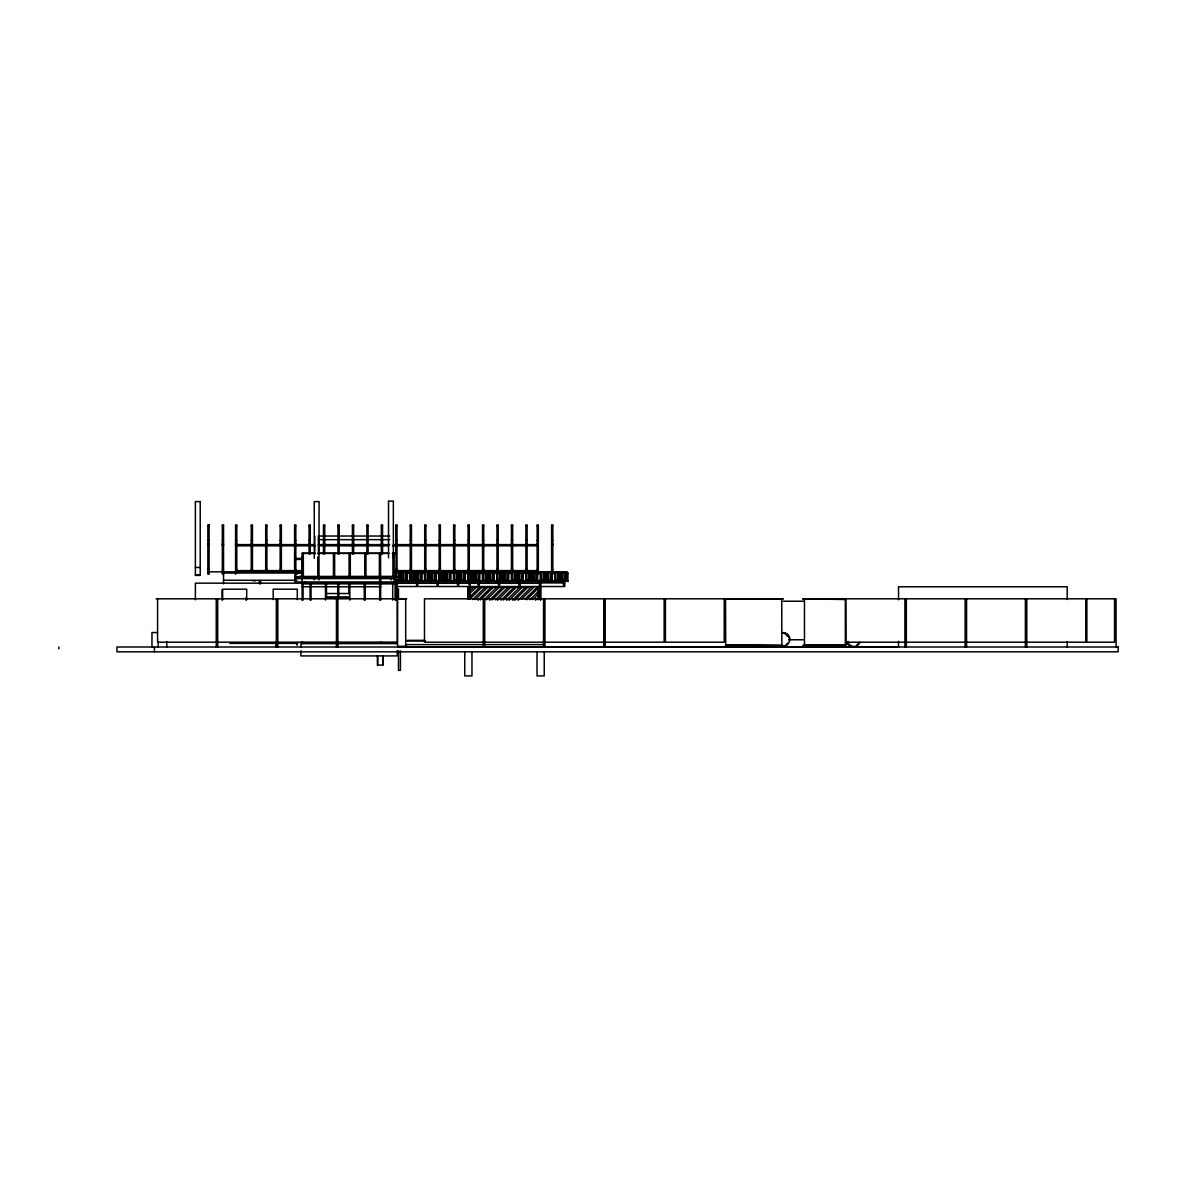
<?xml version="1.0" encoding="UTF-8"?>
<svg xmlns="http://www.w3.org/2000/svg" width="1177" height="1177" viewBox="0 0 1177 1177"><rect width="100%" height="100%" fill="white"/><g stroke="black" fill="none" stroke-linecap="round" stroke-linejoin="round"><path stroke-width="1.5" d="M540.596 583.189L540.596 580.364M296.766 643.687L297.192 644.819L297.398 642.642L296.854 644.893L297.192 642.554L296.81 643.392M470.241 590.751L473.64 587.352M501.108 600.152L513.966 587.352M503.403 600.049L516.144 587.352M506.581 600.27L519.557 587.352M509.097 600.255L522.044 587.352M512.451 600.285L525.442 587.352M514.643 600.285L527.634 587.352M518.057 600.285L531.033 587.352L470.241 587.352L470.241 598.607L481.717 587.352M521.485 599.343L534.343 586.529M524.883 599.343L537.757 586.529M526.678 599.755L538.154 588.323M530.165 599.682L538.154 591.737M532.725 599.637L538.154 594.223M535.55 600.211L538.154 597.622M486.542 599.799L499.092 587.352M489.588 600.167L502.476 587.352M491.912 600.02L504.668 587.352M495.458 599.887L508.081 587.352M497.562 600.285L510.568 587.352M470.241 596.562L479.525 587.352M478.024 600.196L491 587.352M480.437 599.976L493.192 587.352M484.041 599.799L496.606 587.352M470.241 593.164L476.126 587.352M475.199 599.593L487.602 587.352M472.713 599.564L485.115 587.352M519.057 572.316L517.277 572.905A3.016 3.001 0 0 1 516.012 572.64L513.658 571.713L511.289 572.64A3.016 3.001 0 0 1 508.788 572.64L506.419 571.713L502.8 572.905A3.016 3.001 0 0 1 501.549 572.64L499.18 571.713L496.812 572.64A3.016 3.001 0 0 1 494.311 572.64L491.942 571.713L488.323 572.905A3.016 3.001 0 0 1 487.072 572.64L484.703 571.713L482.349 572.64A3.016 3.001 0 0 1 479.833 572.64L477.479 571.713L473.86 572.905A3.016 3.001 0 0 1 472.61 572.64L470.241 571.713L467.872 572.64A3.016 3.001 0 0 1 465.371 572.64L463.002 571.713L459.383 572.905A3.016 3.001 0 0 1 458.133 572.64L455.764 571.713L453.395 572.64A3.016 3.001 0 0 1 450.894 572.64L448.525 571.713L444.906 572.905A3.016 3.001 0 0 1 443.655 572.64L441.301 571.713L438.933 572.64A3.016 3.001 0 0 1 436.417 572.64L434.063 571.713L430.444 572.905A3.016 3.001 0 0 1 429.193 572.64L426.824 571.713L424.456 572.64A3.016 3.001 0 0 1 421.954 572.64L419.586 571.713L415.967 572.905A3.016 3.001 0 0 1 414.716 572.64L412.347 571.713L409.993 572.64A3.016 3.001 0 0 1 407.477 572.64L405.123 571.713L401.504 572.905A3.016 3.001 0 0 1 400.239 572.64L396.208 572.228L396.208 580.526M540.773 572.316L540.228 572.64A3.016 3.001 0 0 1 537.727 572.64L535.358 571.713L531.739 572.905A3.016 3.001 0 0 1 530.489 572.64L528.12 571.713L525.751 572.64A3.016 3.001 0 0 1 523.25 572.64C518.218 568.932 517.571 577.171 519.057 580.864A3.001 3.001 0 0 1 515.467 580.85A3.016 3.016 0 0 0 511.848 580.85A3.001 3.001 0 0 1 508.229 580.85A3.016 3.016 0 0 0 504.609 580.85A3.001 3.001 0 0 1 500.99 580.85A3.016 3.016 0 0 0 497.371 580.85A3.001 3.001 0 0 1 493.752 580.85A3.016 3.016 0 0 0 490.132 580.85A3.001 3.001 0 0 1 486.528 580.85A3.016 3.016 0 0 0 482.894 580.85A3.001 3.001 0 0 1 479.289 580.85A3.016 3.016 0 0 0 475.67 580.85A3.001 3.001 0 0 1 472.051 580.85A3.016 3.016 0 0 0 468.431 580.85A3.001 3.001 0 0 1 464.812 580.85A3.016 3.016 0 0 0 461.193 580.85A3.001 3.001 0 0 1 457.573 580.85A3.016 3.016 0 0 0 453.954 580.85A3.001 3.001 0 0 1 450.35 580.85A3.016 3.016 0 0 0 446.716 580.85A3.001 3.001 0 0 1 443.111 580.85A3.016 3.016 0 0 0 439.492 580.85A3.001 3.001 0 0 1 435.873 580.85A3.016 3.016 0 0 0 432.253 580.85A3.001 3.001 0 0 1 428.634 580.85A3.016 3.016 0 0 0 425.015 580.85A3.001 3.001 0 0 1 421.395 580.85A3.016 3.016 0 0 0 417.776 580.85A3.001 3.001 0 0 1 414.172 580.85A3.016 3.016 0 0 0 410.538 580.85A3.001 3.001 0 0 1 406.933 580.85A3.016 3.016 0 0 0 403.314 580.85A3.001 3.001 0 0 1 399.694 580.85A3.016 3.016 0 0 0 396.34 580.673M519.057 580.629L517.277 581.217A3.016 3.001 0 0 1 516.012 580.938L513.658 580.011L511.289 580.938A3.016 3.001 0 0 1 508.788 580.938L506.419 580.011L502.8 581.217A3.016 3.001 0 0 1 501.549 580.938L499.18 580.011L496.812 580.938A3.016 3.001 0 0 1 494.311 580.938L491.942 580.011L488.323 581.217A3.016 3.001 0 0 1 487.072 580.938L484.703 580.011L482.349 580.938A3.016 3.001 0 0 1 479.833 580.938L477.479 580.011L473.86 581.217A3.016 3.001 0 0 1 472.61 580.938L470.241 580.011L467.872 580.938A3.016 3.001 0 0 1 465.371 580.938L463.002 580.011L459.383 581.217A3.016 3.001 0 0 1 458.133 580.938L455.764 580.011L453.395 580.938A3.016 3.001 0 0 1 450.894 580.938L448.525 580.011L444.906 581.217A3.016 3.001 0 0 1 443.655 580.938L441.301 580.011L438.933 580.938A3.016 3.001 0 0 1 436.417 580.938L434.063 580.011L430.444 581.217A3.016 3.001 0 0 1 429.193 580.938L426.824 580.011L424.456 580.938A3.016 3.001 0 0 1 421.954 580.938L419.586 580.011L415.967 581.217A3.016 3.001 0 0 1 414.716 580.938L412.347 580.011L409.993 580.938A3.016 3.001 0 0 1 407.477 580.938L405.123 580.011L401.504 581.217A3.016 3.001 0 0 1 400.239 580.938L398.209 580.04L396.296 580.717M562.474 572.316L560.679 572.905A3.016 3.001 0 0 1 559.428 572.64L557.059 571.713L554.705 572.64A3.016 3.001 0 0 1 552.19 572.64L549.836 571.713L546.216 572.905A3.016 3.001 0 0 1 544.966 572.64L542.921 571.728L540.787 572.316L540.596 600.388M540.773 580.629L540.228 580.938A3.016 3.001 0 0 1 537.727 580.938L535.358 580.011L531.739 581.217A3.016 3.001 0 0 1 530.489 580.938L528.12 580.011L525.751 580.938A3.016 3.001 0 0 1 523.25 580.938L521.205 580.04L519.072 580.614M562.474 580.629L560.679 581.217A3.016 3.001 0 0 1 559.428 580.938L557.059 580.011L554.705 580.938A3.016 3.001 0 0 1 552.19 580.938L549.836 580.011L546.216 581.217A3.016 3.001 0 0 1 544.966 580.938L542.921 580.04L540.787 580.614M562.488 580.614L564.622 580.04L566.667 580.938A3.016 3.001 0 0 0 567.917 581.217M295.854 574.405L303.328 571.389M299.105 576.73L303.328 575.023M207.873 526.031L209.079 526.031M222.335 526.031L223.542 526.031M235.577 526.031L236.783 526.031M251.245 526.031L252.452 526.031M265.693 526.031L266.899 526.031M280.155 526.031L281.362 526.031M294.603 526.031L295.81 526.031M309.065 526.031L310.272 526.031M323.513 526.031L324.72 526.031M337.976 526.031L339.182 526.031M352.423 526.031L353.63 526.031M366.886 526.031L368.092 526.031M381.333 526.031L382.54 526.031M395.796 526.031L397.002 526.031M410.258 526.031L411.45 526.031M424.706 526.031L425.912 526.031M439.168 526.031L440.36 526.031M453.616 526.031L454.822 526.031M468.078 526.031L469.285 526.031M482.526 526.031L483.732 526.031M496.988 526.031L498.195 526.031M511.436 526.031L512.642 526.031M525.898 526.031L527.105 526.031M537.139 526.031L538.345 526.031M551.601 526.031L552.807 526.031M389.734 536.035L318.408 536.035L318.408 554.249M318.408 539.654L389.734 539.654M207.873 540.287L209.079 540.287M222.335 540.287L223.542 540.287M235.577 540.287L236.783 540.287M251.245 540.287L252.452 540.287M265.693 540.287L266.899 540.287M280.155 540.287L281.362 540.287M294.603 540.287L295.81 540.287M309.065 540.287L310.272 540.287M323.513 540.287L324.72 540.287M337.976 540.287L339.182 540.287M352.423 540.287L353.63 540.287M366.886 540.287L368.092 540.287M381.333 540.287L382.54 540.287M395.796 540.287L397.002 540.287M410.258 540.287L411.45 540.287M424.706 540.287L425.912 540.287M439.168 540.287L440.36 540.287M453.616 540.287L454.822 540.287M468.078 540.287L469.285 540.287M482.526 540.287L483.732 540.287M496.988 540.287L498.195 540.287M511.436 540.287L512.642 540.287M525.898 540.287L527.105 540.287M537.139 540.287L538.345 540.287M551.601 540.287L552.807 540.287M207.873 543.921L209.079 543.921M222.335 543.921L223.542 543.921M235.577 543.921L236.783 543.921M251.245 543.921L252.452 543.921M265.693 543.921L266.899 543.921M280.155 543.921L281.362 543.921M294.603 543.921L295.81 543.921M309.065 543.921L310.272 543.921M323.513 543.921L324.72 543.921M337.976 543.921L339.182 543.921M352.423 543.921L353.63 543.921M366.886 543.921L368.092 543.921M381.333 543.921L382.54 543.921M395.796 543.921L397.002 543.921M410.258 543.921L411.45 543.921M424.706 543.921L425.912 543.921M439.168 543.921L440.36 543.921M453.616 543.921L454.822 543.921M468.078 543.921L469.285 543.921M482.526 543.921L483.732 543.921M496.988 543.921L498.195 543.921M511.436 543.921L512.642 543.921M525.898 543.921L527.105 543.921M537.139 543.921L538.345 543.921M551.601 543.921L552.807 543.921M207.873 544.613L209.079 544.671M222.335 544.613L223.542 544.671M235.577 544.613L314.48 544.613M318.158 544.613L389.719 544.613M393.383 544.613L538.345 544.613M551.601 544.613L552.807 544.671M207.873 545.172L209.079 545.172M222.335 545.172L223.542 545.172M235.577 545.172L236.783 545.172M251.245 545.172L252.452 545.172M265.693 545.172L266.899 545.172M280.155 545.172L281.362 545.172M294.603 545.172L295.81 545.172M309.065 545.172L310.272 545.172M323.513 545.172L324.72 545.172M337.976 545.172L339.182 545.172M352.423 545.172L353.63 545.172M366.886 545.172L368.092 545.172M381.333 545.172L382.54 545.172M395.796 545.172L397.002 545.172M410.258 545.172L411.45 545.172M424.706 545.172L425.912 545.172M439.168 545.172L440.36 545.172M453.616 545.172L454.822 545.172M468.078 545.172L469.285 545.172M482.526 545.172L483.732 545.172M496.988 545.172L498.195 545.172M511.436 545.172L512.642 545.172M525.898 545.172L527.105 545.172M537.139 545.172L538.345 545.172M551.601 545.172L552.807 545.172M235.577 545.819L315.539 545.819M319.202 545.819L388.793 545.819M392.456 545.819L538.345 545.819M314.759 553.234L302.121 553.234L302.121 578.334L303.328 578.334L303.328 553.425M318.378 553.234L388.851 553.234M392.471 553.234L396.075 553.234L396.075 600.417M302.121 553.425L314.759 553.425M317.775 553.425L388.851 553.425M392.471 553.425L396.075 553.425M302.121 556.927L303.328 556.927M303.328 558.442L294.883 558.442L294.883 577.686L394.148 577.686M295.854 559.413L303.328 559.413M195.382 567.476L200.208 567.476M207.873 569.374L209.079 569.374M222.335 569.374L223.542 569.374M235.577 569.374L236.783 569.374M251.245 569.374L252.452 569.374M265.693 569.374L266.899 569.374M280.155 569.374L281.362 569.374M294.603 569.374L295.81 569.374M395.796 569.374L397.002 569.374M410.258 569.374L411.45 569.374M424.706 569.374L425.912 569.374M439.168 569.374L440.36 569.374M453.616 569.374L454.822 569.374M468.078 569.374L469.285 569.374M482.526 569.374L483.732 569.374M496.988 569.374L498.195 569.374M511.436 569.374L512.642 569.374M525.898 569.374L527.105 569.374M537.139 569.374L538.345 569.374M551.601 569.374L552.807 569.374M235.577 570.624L302.724 570.624M396.119 570.624L538.345 570.624M207.873 571.831L303.475 571.831M395.222 571.831L567.255 571.831M207.873 572.316L209.079 572.316M222.335 572.316L223.542 572.316M538.345 572.316L537.139 572.316L537.168 580.85A3.001 3.001 0 0 0 540.773 580.864M551.601 572.316L552.807 572.316M223.542 573.037L301.636 573.037M398.9 573.037L403.24 573.037M406.227 573.037L410.567 573.037M413.568 573.037L425.235 573.037M428.251 573.037L432.577 573.037M435.593 573.037L439.904 573.037M442.935 573.037L447.245 573.037M450.276 573.037L461.281 573.037M463.753 573.037L476.582 573.037M479.627 573.037L483.909 573.037M486.969 573.037L490.647 573.037M493.089 573.037L497.974 573.037M500.416 573.037L504.08 573.037M507.155 573.037L511.421 573.037M514.496 573.037L519.999 573.037M522.426 573.037L527.34 573.037M529.753 573.037L540.758 573.037M399.739 573.155L403.402 573.155M407.08 573.155L410.744 573.155M414.407 573.155L425.397 573.155M429.061 573.155L432.739 573.155M436.402 573.155L440.066 573.155M443.729 573.155L447.392 573.155M456.558 573.155L460.222 573.155M463.885 573.155L476.714 573.155M480.378 573.155L489.544 573.155M493.207 573.155L496.885 573.155M500.549 573.155L504.212 573.155M507.875 573.155L511.539 573.155M515.202 573.155L518.88 573.155M522.544 573.155L526.207 573.155M529.871 573.155L533.534 573.155M537.198 573.155L540.861 573.155M544.539 573.155L548.202 573.155M551.866 573.155L555.529 573.155M559.193 573.155L562.856 573.155M399.739 573.39L403.402 573.39M407.08 573.39L410.744 573.39M414.407 573.39L425.397 573.39M429.061 573.39L432.739 573.39M436.402 573.39L440.066 573.39M443.729 573.39L447.392 573.39M456.558 573.39L460.222 573.39M463.885 573.39L476.714 573.39M480.378 573.39L489.544 573.39M493.207 573.39L496.885 573.39M500.549 573.39L504.212 573.39M507.875 573.39L511.539 573.39M515.202 573.39L520.16 573.39M522.544 573.39L526.207 573.39M529.871 573.39L533.534 573.39M537.198 573.39L540.861 573.39M544.539 573.39L548.202 573.39M551.866 573.39L555.529 573.39M559.193 573.39L562.856 573.39M223.542 574.258L222.335 574.258L222.335 524.854L223.542 524.854L223.542 583.836M195.382 574.714L200.208 574.714M302.121 576.465L396.075 576.465M294.883 576.73L396.075 576.656M396.075 577.024L397.282 577.024M396.075 577.333L397.282 577.333M314.789 577.922L315.995 577.922M317.79 577.922L378.95 577.922M382.54 577.922L394.148 577.936M396.075 578.584L294.883 578.584L294.883 581.953L396.075 581.953M223.542 580.261L296.884 580.261M253.055 580.747L255.703 580.747M397.914 580.938L564.71 580.938M396.075 581.35L564.695 581.35M396.075 581.6L564.695 581.6M302.121 582.909L396.075 582.909M540.596 582.909L564.695 582.909M303.033 583.159L195.382 583.159L195.382 599.814M397.282 583.292L540.596 583.292M416.555 583.498L417.761 583.498M437.035 583.498L438.241 583.498M457.515 583.498L458.721 583.498M477.994 583.498L479.201 583.498M498.474 583.498L499.681 583.498M518.954 583.498L520.16 583.498M539.39 583.498L540.596 583.498M302.121 583.88L396.075 583.88M396.075 585.19L397.282 585.19M540.596 585.19L539.39 585.19L539.39 580.364M564.695 585.19L563.489 585.19L563.489 580.217M396.075 586.529L564.695 586.529L564.695 580.04M302.121 586.764L380.657 586.764M379.7 587.264L380.657 587.264M326.456 593.517L348.863 593.517M326.456 596.886L348.863 596.886L348.863 597.857L326.456 597.857L326.456 583.88M156.173 598.813L406.668 598.813M783.411 598.813L424.485 598.813L424.485 642.186L664.152 642.186L664.152 598.813M802.685 598.813L1116.076 598.813L1116.09 646.997M845.91 599.534L802.861 598.813M783.352 601.226L803.508 601.226M157.424 632.549L151.965 632.549L151.965 646.997M788.752 639.773L803.17 639.773M407.286 640.376L411.862 640.376M412.215 640.376L416.79 640.376M417.158 640.376L421.734 640.376M422.102 640.376L425.147 640.376M407.036 640.979L425.485 640.979M302.121 642.671L396.075 642.671L396.075 643.628M229.795 643.392L297.707 643.392M397.282 643.628L300.915 643.628L300.915 647.144M406.639 644.599L544.245 644.599M803.391 645.084L845.395 645.805L802.685 645.79M783.411 645.79L725.4 645.07L782.175 645.07L781.999 645.79M406.668 646.276L397.591 646.276L397.591 599.299M898.537 646.761L397.591 646.997M562.488 580.85A3.016 3.016 0 0 1 566.108 580.85A3.016 3.001 0 0 0 567.917 581.453L567.917 572.905A3.016 3.001 0 0 1 566.667 572.64C561.635 568.932 560.988 577.171 562.474 580.864A3.001 3.001 0 0 1 558.884 580.85A3.016 3.016 0 0 0 555.25 580.85A3.001 3.001 0 0 1 551.645 580.85A3.016 3.016 0 0 0 548.026 580.85A3.001 3.001 0 0 1 544.407 580.85A3.016 3.016 0 0 0 540.787 580.85M394.015 577.922L395.192 578.584M396.208 572.228L396.296 572.405A3.016 3.016 0 0 1 399.694 572.552A3.001 3.001 0 0 0 403.299 572.566A3.016 3.016 0 0 1 406.933 572.552A3.001 3.001 0 0 0 410.523 572.566A3.016 3.016 0 0 1 414.157 572.552A3.001 3.001 0 0 0 417.761 572.566A3.016 3.016 0 0 1 421.395 572.552A3.001 3.001 0 0 0 425 572.566A3.016 3.016 0 0 1 428.634 572.552A3.001 3.001 0 0 0 432.239 572.566A3.016 3.016 0 0 1 435.873 572.552A3.001 3.001 0 0 0 439.477 572.566A3.016 3.016 0 0 1 443.111 572.552A3.001 3.001 0 0 0 446.701 572.566A3.016 3.016 0 0 1 450.335 572.552A3.001 3.001 0 0 0 453.939 572.566A3.016 3.016 0 0 1 457.573 572.552A3.001 3.001 0 0 0 461.178 572.566A3.016 3.016 0 0 1 464.812 572.552A3.001 3.001 0 0 0 468.417 572.566A3.016 3.016 0 0 1 472.051 572.552A3.001 3.001 0 0 0 475.655 572.566A3.016 3.016 0 0 1 479.289 572.552A3.001 3.001 0 0 0 482.879 572.566A3.016 3.016 0 0 1 486.513 572.552A3.001 3.001 0 0 0 490.118 572.566A3.016 3.016 0 0 1 493.752 572.552A3.001 3.001 0 0 0 497.356 572.566A3.016 3.016 0 0 1 500.99 572.552A3.001 3.001 0 0 0 504.595 572.566A3.016 3.016 0 0 1 508.229 572.552A3.001 3.001 0 0 0 511.833 572.566A3.016 3.016 0 0 1 515.467 572.552A3.001 3.001 0 0 0 519.057 572.566M781.734 599.534L781.852 645.79M725.532 599.534L725.723 645.79M1114.531 598.813L1114.531 642.186L1086.871 642.186L1086.871 598.813M1085.768 598.813L1085.768 642.186L846.101 642.186L845.91 598.813M1067.186 599.549L1067.186 586.764L898.537 586.764L898.537 599.784M1067.186 641.524L1067.186 646.997M1026.815 598.813L1026.815 646.997M1025.373 598.813L1025.373 646.997M966.582 598.813L966.582 646.997M965.14 598.813L965.14 646.997M906.349 598.813L906.349 646.997M904.907 598.813L904.907 646.997M898.537 641.333L898.537 646.997M845.336 599.534L845.336 644.79L804.465 644.79L804.465 599.534M782.882 598.813L724.738 598.813M724.223 598.813L724.223 642.186L665.432 642.186L665.432 598.813M605.199 598.813L605.199 646.997M603.757 598.813L603.757 646.997M566.608 572.611L566.608 580.923M566.108 572.316L566.108 580.85M565.607 572.007L565.607 580.32M564.886 571.772L564.886 580.07M562.989 572.007L562.989 580.32M561.988 572.611L561.944 580.938M561.635 572.758L561.635 581.055M561.326 572.846L561.326 581.144M561.002 572.89L561.002 581.203M560.679 572.905L560.679 581.217M559.384 572.611L559.384 580.923M558.869 572.316L558.869 580.85M558.369 572.007L558.369 580.32M557.648 571.772L557.648 580.07M555.75 572.007L555.75 580.32M555.25 572.316L555.235 580.864M554.75 572.611L554.75 580.923M552.807 574.258L552.807 524.854L551.601 524.854L551.601 574.258M552.145 572.611L552.145 580.923M551.645 572.316L551.645 580.85M551.145 572.007L551.145 580.32M550.424 571.772L550.424 580.07M548.526 572.007L548.526 580.32M548.026 572.316L548.011 580.864M547.526 572.611L547.467 580.938M547.158 572.758L547.158 581.055M546.849 572.846L546.849 581.144M546.54 572.89L546.54 581.203M546.216 572.905L546.216 581.217M544.907 572.611L544.907 580.923M544.966 598.813L544.966 646.997M544.407 572.316L544.407 580.85M544.245 651.558L544.245 675.907L537.021 675.907L537.021 651.558M543.906 572.007L543.906 580.32M543.524 598.813L543.524 646.997M543.185 571.772L543.185 580.07M541.288 572.007L541.288 580.32M540.567 586.529L540.567 599.24M540.287 572.611L540.287 580.923M539.36 586.529L539.36 599.24M538.345 574.258L538.345 524.854L537.139 524.854L537.139 571.831M538.154 586.529L538.154 599.799M537.668 572.611L537.668 580.923M536.668 572.007L536.668 580.32M535.947 571.772L535.947 580.07M534.049 572.007L534.049 580.32M533.549 572.316L533.534 580.864A3.001 3.001 0 0 1 529.93 580.85A3.016 3.016 0 0 0 526.31 580.85A3.001 3.001 0 0 1 522.706 580.85A3.016 3.016 0 0 0 519.072 580.85M533.049 572.611L532.99 580.938M532.695 572.758L532.695 581.055M532.387 572.846L532.387 581.144M532.063 572.89L532.063 581.203M531.739 572.905L531.739 581.217M530.43 572.611L530.43 580.923M529.93 572.316L529.93 580.85M529.429 572.007L529.429 580.32M528.708 571.772L528.708 580.07M527.105 571.831L527.105 524.854L525.898 524.854L525.898 571.831M526.81 572.007L526.81 580.32M526.31 572.316L526.296 580.864M525.81 572.611L525.81 580.923M523.191 572.611L523.191 580.923M522.691 572.316L522.691 580.85M522.191 572.007L522.191 580.32M521.47 571.772L521.47 580.07M520.16 580.364L520.16 585.19L518.954 585.19L518.954 580.364M519.572 572.007L519.572 580.32M518.571 572.611L518.571 580.923M518.527 572.64L518.527 580.938M518.218 572.758L518.218 581.055M517.909 572.846L517.909 581.144M517.586 572.89L517.586 581.203M517.277 572.905L517.277 581.217M515.967 572.611L515.967 580.923M515.467 572.316L515.467 580.85M514.967 572.007L514.967 580.32M514.246 571.772L514.246 580.07M512.642 571.831L512.642 524.854L511.436 524.854L511.436 571.831M512.348 572.007L512.348 580.32M511.848 572.316L511.833 580.864M511.348 572.611L511.348 580.923M508.729 572.611L508.729 580.923M508.229 572.316L508.229 580.85M507.728 572.007L507.728 580.32M507.007 571.772L507.007 580.07M505.11 572.007L505.11 580.32M504.609 572.316L504.595 580.864M503.756 572.758L503.756 581.055M503.432 572.846L503.432 581.144M503.123 572.89L503.123 581.203M502.8 572.905L502.8 581.217M501.49 572.611L501.49 580.923M500.99 572.316L500.99 580.85M500.49 572.007L500.49 580.32M499.769 571.772L499.769 580.07M499.681 580.364L499.681 585.19L498.474 585.19L498.474 580.364M498.195 571.831L498.195 524.854L496.988 524.854L496.988 571.831M497.871 572.007L497.871 580.32M497.371 572.316L497.356 580.864M496.871 572.611L496.871 580.923M494.252 572.611L494.252 580.923M493.752 572.316L493.752 580.85M493.251 572.007L493.251 580.32M492.53 571.772L492.53 580.07M490.632 572.007L490.632 580.32M490.132 572.316L490.118 580.864M489.279 572.758L489.279 581.055M488.97 572.846L488.97 581.144M488.646 572.89L488.646 581.203M488.323 572.905L488.323 581.217M487.013 572.611L487.013 580.923M486.513 572.316L486.513 580.85M486.013 572.007L486.013 580.32M485.292 571.772L485.292 580.07M484.733 598.813L484.733 646.997M483.732 571.831L483.732 524.854L482.526 524.854L482.526 571.831M483.394 572.007L483.394 580.32M483.291 598.813L483.291 646.997M482.894 572.316L482.879 580.864M482.393 572.611L482.393 580.923M479.789 572.611L479.789 580.923M479.289 572.316L479.201 585.19L477.994 585.19L477.994 580.364M478.789 572.007L478.789 580.32M478.068 571.772L478.068 580.07M476.17 572.007L476.17 580.32M475.67 572.316L475.655 580.864M475.17 572.611L475.17 580.923M475.111 572.64L475.111 580.938M474.802 572.758L474.802 581.055M474.493 572.846L474.493 581.144M474.184 572.89L474.184 581.203M473.86 572.905L473.86 581.217M472.551 572.611L472.551 580.923M472.051 572.316L472.051 580.85M471.962 651.558L471.962 675.907L464.738 675.907L464.738 651.558M471.55 572.007L471.55 580.32M470.829 571.772L470.829 580.07M470.167 580.938L470.167 599.24M469.285 571.831L469.285 524.854L468.078 524.854L468.078 571.831M468.932 572.007L468.932 580.32M468.961 580.938L468.961 584.586M468.961 586.529L468.961 599.24M468.431 572.316L468.417 580.864M467.931 572.611L467.931 580.923M467.755 586.529L467.755 599.24M465.312 572.611L465.312 580.923M464.812 572.316L464.812 580.85M464.312 572.007L464.312 580.32M463.591 571.772L463.591 580.07M461.693 572.007L461.693 580.32M461.193 572.316L461.178 580.864M460.339 572.758L460.339 581.055M460.03 572.846L460.03 581.144M459.707 572.89L459.707 581.203M459.383 572.905L459.383 581.217M458.721 580.364L458.721 585.19L457.515 585.19L457.573 572.316M458.074 572.611L458.074 580.923M457.073 572.007L457.073 580.32M456.352 571.772L456.352 580.07M454.822 571.831L454.822 524.854L453.616 524.854L453.616 571.831M454.454 572.007L454.454 580.32M453.954 572.316L453.939 580.864M453.454 572.611L453.454 580.923M450.835 572.611L450.835 580.923M450.335 572.316L450.335 580.85M449.835 572.007L449.835 580.32M449.114 571.772L449.114 580.07M447.216 572.007L447.216 580.32M446.716 572.316L446.701 580.864M445.862 572.758L445.862 581.055M445.553 572.846L445.553 581.144M445.23 572.89L445.23 581.203M444.906 572.905L444.906 581.217M443.611 572.611L443.611 580.923M443.111 572.316L443.111 580.85M442.611 572.007L442.611 580.32M441.89 571.772L441.89 580.07M440.36 571.831L440.36 524.854L439.168 524.854L439.168 571.831M439.992 572.007L439.992 580.32M439.492 572.316L439.477 580.864M438.992 572.611L438.992 580.923M438.241 580.364L438.241 585.19L437.035 585.19L437.035 580.364M436.373 572.611L436.373 580.923M435.873 572.316L435.873 580.85M435.372 572.007L435.372 580.32M434.651 571.772L434.651 580.07M432.753 572.007L432.753 580.32M432.253 572.316L432.239 580.864M431.753 572.611L431.753 580.923M431.694 572.64L431.694 580.938M431.4 572.758L431.4 581.055M431.076 572.846L431.076 581.144M430.767 572.89L430.767 581.203M430.444 572.905L430.444 581.217M429.134 572.611L429.134 580.923M428.634 572.316L428.634 580.85M428.134 572.007L428.134 580.32M427.413 571.772L427.413 580.07M425.912 571.831L425.912 524.854L424.706 524.854L424.706 571.831M425.515 572.007L425.515 580.32M425.015 572.316L425 580.864M424.514 572.611L424.514 580.923M421.896 572.611L421.896 580.923M421.395 572.316L421.395 580.85M420.895 572.007L420.895 580.32M420.174 571.772L420.174 580.07M418.276 572.007L418.276 580.32M417.776 572.316L417.761 585.19L416.555 585.19L416.614 572.846M416.923 572.758L416.923 581.055M416.29 572.89L416.29 581.203M415.967 572.905L415.967 581.217M414.657 572.611L414.657 580.923M414.157 572.316L414.157 580.85M413.657 572.007L413.657 580.32M412.936 571.772L412.936 580.07M411.45 571.831L411.45 524.854L410.258 524.854L410.258 571.831M411.038 572.007L411.038 580.32M410.538 572.316L410.523 580.864M410.037 572.611L410.037 580.923M407.433 572.611L407.433 580.923M406.933 572.316L406.933 580.85M406.433 572.007L406.433 580.32M406.08 598.813L397.135 598.813M405.712 571.772L405.712 580.07M405.697 599.299L405.697 646.276M403.814 572.007L403.814 580.32M403.314 572.316L403.299 580.864M402.446 572.758L402.446 581.055M402.137 572.846L402.137 581.144M401.828 572.89L401.828 581.203M401.504 572.905L401.504 581.217M400.415 650.852L400.415 670.375L398.488 670.375L398.488 650.852M400.195 572.611L400.195 580.923M399.694 572.316L399.694 580.85M399.194 572.007L399.194 580.32M398.473 571.772L398.473 580.07M398.488 588.853L398.488 599.181M397.282 580.364L397.267 642.186L157.586 642.186L157.586 598.813M397.282 650.646L397.282 655.913L300.915 655.913L300.915 650.646M397.002 571.831L397.002 524.854L395.796 524.854L395.796 554.058M396.575 572.007L396.575 580.32M395.119 582.909L395.119 600.138M394.148 553.425L394.148 578.334L392.941 578.334L392.941 553.425M394.148 578.584L394.148 581.953M393.353 557.839L393.353 501.093L388.528 501.093L388.528 557.839M393.192 576.73L393.192 577.936M392.706 582.909L392.706 600.138M383.158 655.913L383.158 665.064L377.376 665.064L377.376 655.913M382.775 655.913L382.775 665.064M382.54 554.058L382.54 524.854L381.333 524.854L381.333 554.058M380.583 553.425L380.583 578.334L379.377 578.334L379.377 553.425M380.657 578.584L380.657 600.138M380.657 641.7L380.657 642.671M379.7 578.584L379.7 581.953M379.7 582.909L379.7 600.138M377.773 655.913L377.773 665.064M368.092 554.058L368.092 524.854L366.886 524.854L366.886 554.058M365.959 553.425L365.959 578.334L364.752 578.334L364.752 553.425M365.238 583.88L365.238 600.138M364.281 583.88L364.281 600.138M353.63 554.058L353.63 524.854L352.423 524.854L352.423 554.058M350.305 553.425L350.305 578.334L349.098 578.334L349.098 553.425M349.819 583.88L349.819 600.138M348.863 583.88L348.863 593.635M339.182 554.058L339.182 524.854L337.976 524.854L337.976 554.058M338.741 583.88L338.741 596.886M337.902 598.813L337.902 646.997M337.77 583.88L337.77 596.886M336.46 598.813L336.46 646.997M334.636 553.425L334.636 578.334L333.444 578.334L333.444 553.425M325.485 583.88L325.485 600.138M324.72 554.058L324.72 524.854L323.513 524.854L323.513 554.058M317.775 556.986L317.775 578.334L318.982 578.334L319.085 501.579L314.259 501.579L314.259 558.325M314.789 536.035L314.789 554.249M311.037 583.88L311.037 600.138M310.272 554.058L310.272 524.854L309.065 524.854L309.065 554.058M310.066 583.88L310.066 600.138M305.005 581.953L305.005 582.909M303.077 583.88L303.077 600.138M302.357 558.442L302.357 576.73M302.121 578.584L302.121 600.417M302.121 641.7L302.121 643.628M297.295 599.623L297.295 589.177L273.211 589.177L273.211 599.623M295.854 576.73L295.81 524.854L294.603 524.854L294.603 571.831M281.362 571.831L281.362 524.854L280.155 524.854L280.155 571.831M277.801 598.813L277.801 646.997M276.345 598.813L276.345 646.997M275.742 643.392L275.742 646.997M266.899 571.831L266.899 524.854L265.693 524.854L265.693 571.831M252.452 571.831L252.452 524.854L251.245 524.854L251.245 571.831M246.699 599.623L246.699 589.177L222.615 589.177L222.615 599.623M246.067 597.607L246.067 600.299M236.783 571.831L236.783 524.854L235.577 524.854L235.577 574.258M222.129 589.721L222.129 600.211M217.701 598.813L217.701 646.997M216.244 598.813L216.244 646.997M166.781 641.583L166.781 646.997M158.174 641.583L158.174 646.997M154.452 646.997L154.452 651.823M58.85 646.997L58.85 648.807M519.072 572.552A3.016 3.016 0 0 1 522.691 572.552A3.001 3.001 0 0 0 526.296 572.566A3.016 3.016 0 0 1 529.93 572.552A3.001 3.001 0 0 0 533.534 572.566A3.016 3.016 0 0 1 537.168 572.552A3.001 3.001 0 0 0 540.773 572.566M540.787 572.552A3.016 3.016 0 0 1 544.407 572.552A3.001 3.001 0 0 0 548.011 572.566A3.016 3.016 0 0 1 551.645 572.552A3.001 3.001 0 0 0 555.235 572.566A3.016 3.016 0 0 1 558.869 572.552A3.001 3.001 0 0 0 562.474 572.566M562.488 572.552A3.016 3.016 0 0 1 566.108 572.552A3.016 3.001 0 0 0 567.917 573.155M533.549 580.85A3.016 3.016 0 0 1 537.168 580.85M390.838 579.761A2.604 2.604 0 0 1 395.869 579.761M314.156 579.761A2.604 2.604 0 0 1 319.188 579.761M783.014 632.549A7.224 6.988 -90 0 1 790.002 639.773M786.707 634.668A7.224 6.988 -90 0 1 787.81 636.154M785.03 633.932A6.753 6.518 -90 0 1 787.413 636.404M787.413 643.142A6.753 6.518 -90 0 1 785.03 645.614M783.014 633.035A6.753 6.518 -90 0 1 789.532 639.773A6.753 6.518 -90 0 1 783.014 646.526M857.959 643.819A6.753 6.518 -90 0 1 856.768 645.07M850.324 646.041A6.753 6.518 -90 0 1 846.749 642.436M860.034 642.274A6.753 6.518 -90 0 1 847.999 642.436M848.323 641.524A6.753 6.518 -90 0 1 845.277 645.614M847.072 641.524A6.753 6.518 -90 0 1 845.38 644.54M258.719 582.438C260.279 587.308 262.515 578.996 258.719 582.438M200.208 501.579L195.382 501.579L195.382 575.421L200.208 575.421L200.208 501.579M209.079 524.854L207.873 524.854L207.873 574.258L209.079 574.258L209.079 524.854M1118.15 646.997L116.95 646.997L116.95 651.823L1118.15 651.823L1118.15 646.997M504.109 580.923L504.109 572.611L504.05 580.938M489.632 580.923L489.632 572.611L489.573 580.938M460.693 580.923L460.693 572.611L460.634 580.938M446.215 580.923L446.215 572.611L446.171 580.938M417.276 580.923L417.276 572.611L417.217 580.938M402.799 580.923L402.799 572.611L402.755 580.938"/></g></svg>
